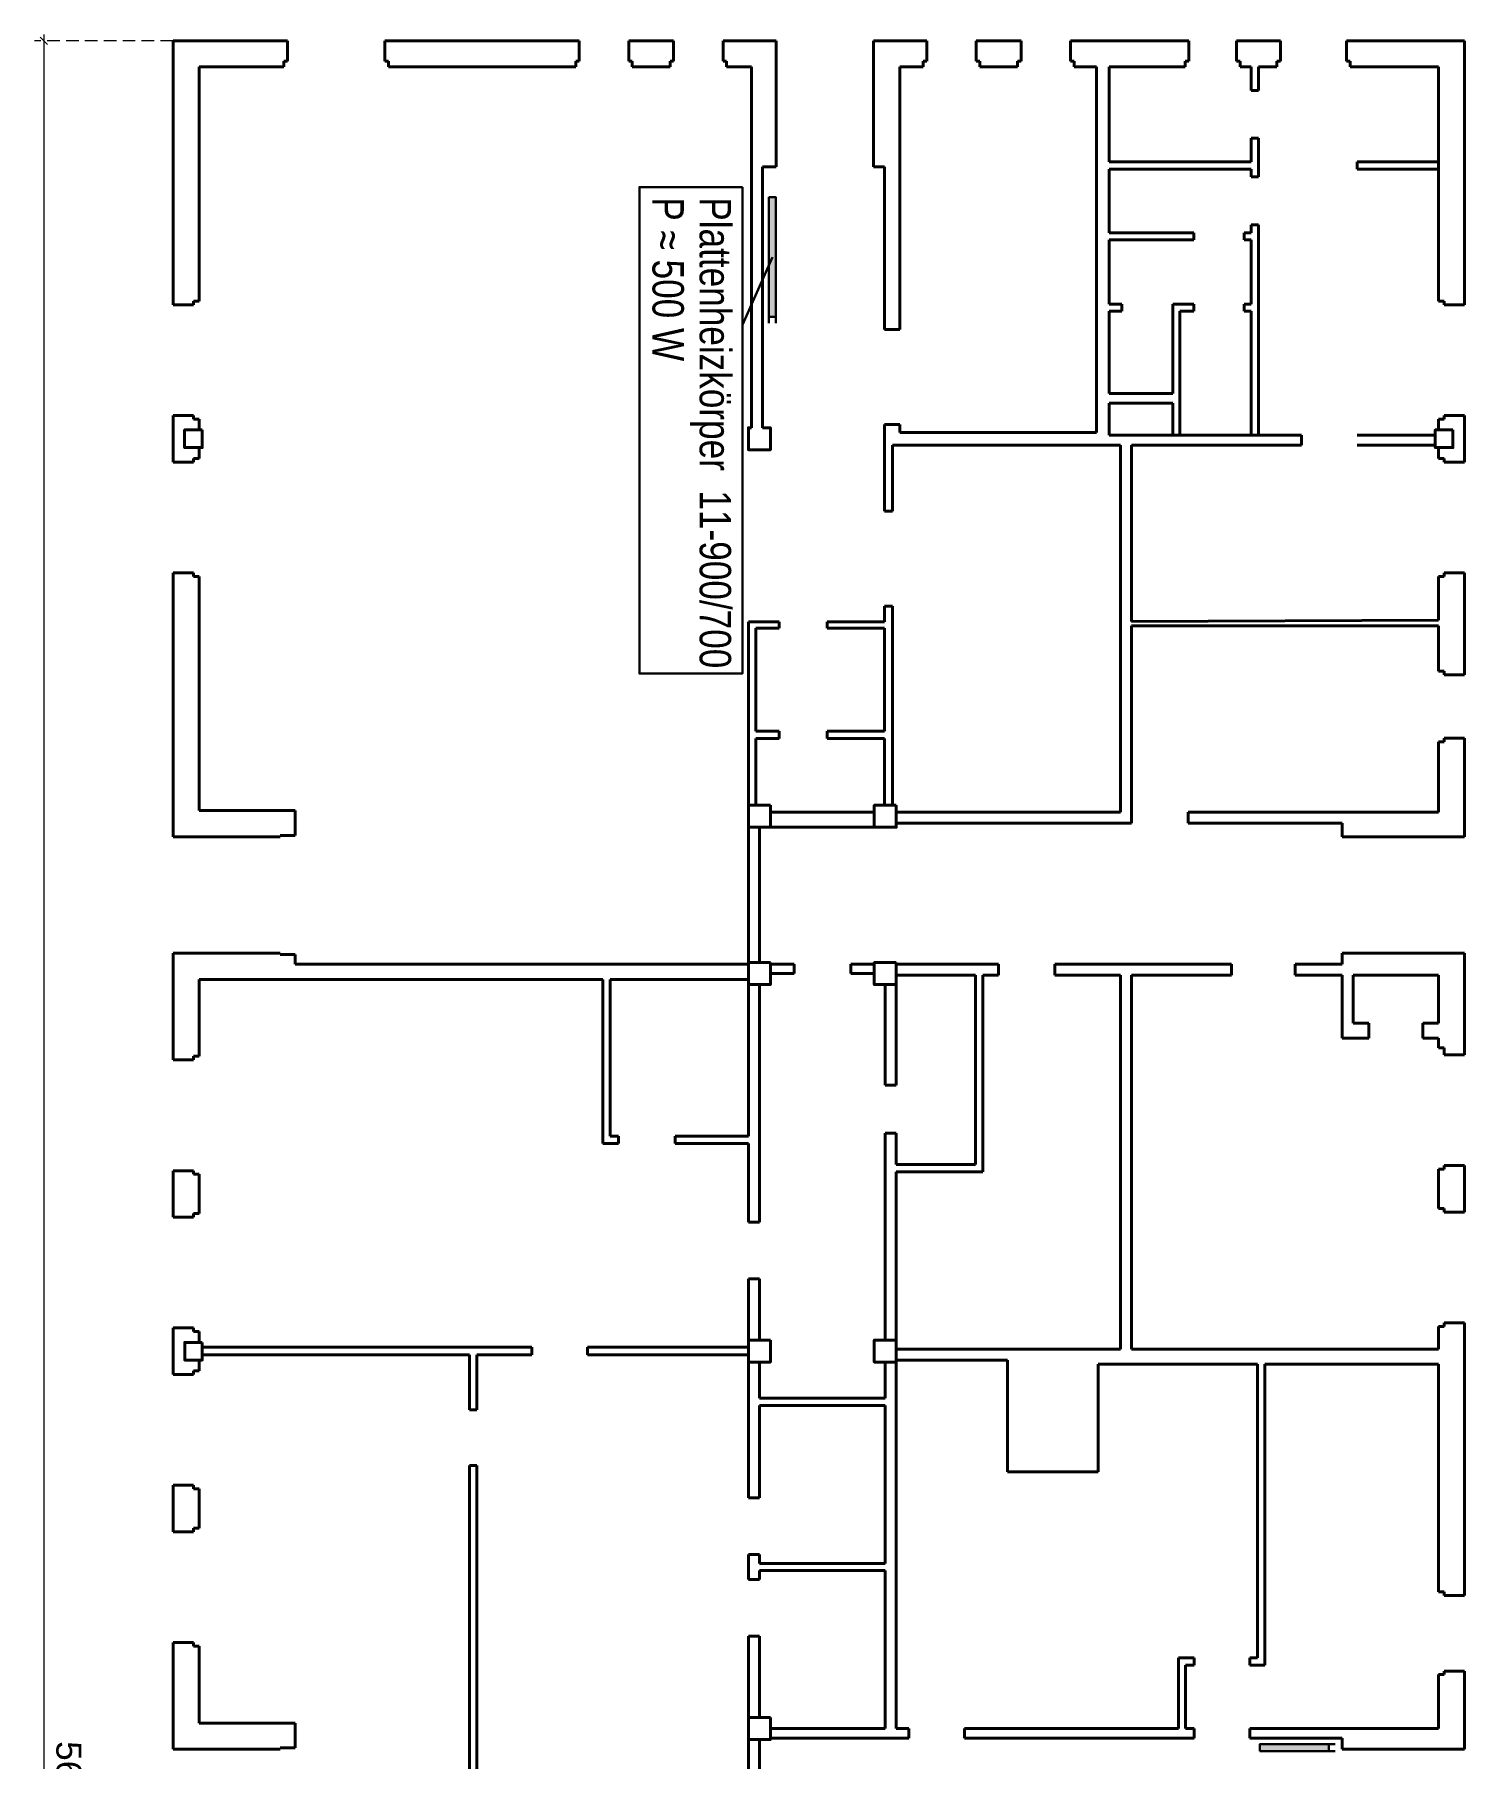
# Model space of a CAD drawing. Header units: millimetres. Extents: x -1616060 to -1327748, y -2178952 to -1799995.
# Drawn here: x -1369879 to -1347141, y -1942559 to -1915159 of the extents above; entities that cross this region are included whole.
import ezdxf

# ---------------------------------------------------------------- set-up
doc = ezdxf.new("R2010")
doc.units = ezdxf.units.MM
doc.header["$LTSCALE"] = 100
doc.header["$MEASUREMENT"] = 0
doc.linetypes.add('ACISOTGL', pattern=[3, 2, -1])
doc.layers.get('0').update_dxf_attribs({"lineweight": 13, "plot": 0})
doc.layers.get('Defpoints').update_dxf_attribs({"lineweight": 13})
for name, color, linetype, lineweight in [('A0_Grundriß', 7, 'Continuous', 40), ('Heiz Wasser +50 -Heizkörper Rücklauff', 241, 'Continuous', 30), ('Heiz Wasser +60 -Heizkörper Vorlauf', 6, 'Continuous', 30)]:
    doc.layers.add(name, color=color, linetype=linetype, lineweight=lineweight)
doc.styles.add('ARIAL', font='arial.ttf')
doc.styles.get("Standard").update_dxf_attribs({"font": 'cour.ttf', "width": 0.8})
doc.dimstyles.new('CT Mondelez', dxfattribs={"dimtxt": 400, "dimasz": 120, "dimexe": 150, "dimexo": 0, "dimgap": 0, "dimtad": 1, "dimdec": 0, "dimtxsty": 'ARIAL', "dimblk": 'ARCHTICK', "dimcen": 250, "dimdle": 100, "dimclrd": 7, "dimclre": 7, "dimclrt": 7, "dimadec": 1, "dimazin": 3, "dimtfac": 1, "dimtdec": 0, "dimtmove": 2, "dimatfit": 3, "dimldrblk": 'ARCHTICK', "dimfxl": 10000, "dimfxlon": 1, "dimtolj": 2, "dimlwd": 15, "dimlwe": 9})

# ---------------------------------------------------------------- blocks, each defined once
blk = doc.blocks.new('_ArchTick')
at = {"color": 0, "linetype": 'ByBlock', "const_width": 0.15}
blk.add_lwpolyline([(-0.5, -0.5), (0.5, 0.5)], dxfattribs=at)
blk = doc.blocks.new('*D120')
at = {"layer": 'A0_Grundriß', "color": 7, "linetype": 'ACISOTGL', "lineweight": 9, "transparency": 16777216}
for p, q in [((-1367676, -1915259), (-1369879, -1915259)), ((-1367676, -1971409), (-1369879, -1971409))]:
    blk.add_line(p, q, dxfattribs=at)
at = {"layer": 'A0_Grundriß', "color": 7, "linetype": 'Continuous', "lineweight": 15, "transparency": 16777216}
blk.add_line((-1369729, -1915159), (-1369729, -1971509), dxfattribs=at)
at = {"layer": 'Defpoints', "color": 0, "transparency": 16777216}
for p in [(-1367676, -1915259), (-1369729, -1971409), (-1367676, -1971409)]:
    blk.add_point(p, dxfattribs=at)
at = {"layer": 'A0_Grundriß', "color": 7, "lineweight": 15, "transparency": 16777216, "xscale": 120, "yscale": 120, "zscale": 120}
for p, rotation in [((-1369729, -1915259), 90), ((-1369729, -1971409), 270)]:
    blk.add_blockref('_ArchTick', p, dxfattribs=dict(at, rotation=rotation))
at = {"layer": 'A0_Grundriß', "color": 7, "transparency": 16777216, "insert": (-1369334, -1943060), "char_height": 400, "attachment_point": 5, "rotation": 270, "style": 'ARIAL'}
blk.add_mtext('\\A2;56150', dxfattribs=at)

msp = doc.modelspace()

# ---------------------------------------------------------------- hatches: boundary and pattern name
at = {"layer": 'Heiz Wasser +60 -Heizkörper Vorlauf'}
h = msp.add_hatch(color=256, dxfattribs=at)
h.dxf.hatch_style = 1
h.paths.add_polyline_path([(-1358091.1, -1917746.4), (-1358201.1, -1917746.4), (-1358201.1, -1919646.4), (-1358091.1, -1919646.4)])
h = msp.add_hatch(color=256, dxfattribs=at)
h.dxf.hatch_style = 1
h.paths.add_polyline_path([(-1350397, -1942333.6), (-1350397, -1942443.6), (-1349297, -1942443.6), (-1349297, -1942333.6)])

# ---------------------------------------------------------------- linework, layer by layer
at = {"layer": 'A0_Grundriß'}
for p, q in [((-1367676.1, -1915258.6), (-1367676.1, -1919453.6)), ((-1367676.1, -1915258.6), (-1365856.1, -1915258.6)), ((-1365856.1, -1915258.6), (-1365856.1, -1915583.6)), ((-1364306.1, -1915258.6), (-1364306.1, -1915583.6)), ((-1364306.1, -1915258.6), (-1361216.1, -1915258.6)), ((-1361216.1, -1915258.6), (-1361216.1, -1915583.6)), ((-1360431.1, -1915258.6), (-1360431.1, -1915583.6)), ((-1359716.1, -1915258.6), (-1360431.1, -1915258.6)), ((-1359716.1, -1915258.6), (-1359716.1, -1915583.6)), ((-1358931.1, -1915258.6), (-1358931.1, -1915583.6)), ((-1358931.1, -1915258.6), (-1358086.1, -1915258.6)), ((-1358086.1, -1915258.6), (-1358086.1, -1916963.6)), ((-1356536.1, -1915258.6), (-1355691.1, -1915258.6)), ((-1356536.1, -1915258.6), (-1356536.1, -1917263.6)), ((-1355691.1, -1915258.6), (-1355691.1, -1915583.6)), ((-1354906.1, -1915258.6), (-1354906.1, -1915583.6)), ((-1354906.1, -1915258.6), (-1354191.1, -1915258.6)), ((-1354191.1, -1915258.6), (-1354191.1, -1915583.6)), ((-1353406.1, -1915258.6), (-1353406.1, -1915583.6)), ((-1353406.1, -1915258.6), (-1351526.1, -1915258.6)), ((-1353406.1, -1915258.6), (-1352791.1, -1915258.6)), ((-1351526.1, -1915258.6), (-1351526.1, -1915583.6)), ((-1350766.1, -1915258.6), (-1350766.1, -1915583.6)), ((-1350766.1, -1915258.6), (-1350066.1, -1915258.6)), ((-1350066.1, -1915258.6), (-1350066.1, -1915583.6)), ((-1349016.1, -1915258.6), (-1349016.1, -1915583.6)), ((-1349016.1, -1915258.6), (-1347141.1, -1915258.6)), ((-1347141.1, -1915258.6), (-1347141.1, -1919453.6)), ((-1365913.6, -1915673.6), (-1365913.6, -1915583.6)), ((-1365856.1, -1915583.6), (-1365913.6, -1915583.6)), ((-1364306.1, -1915583.6), (-1364248.6, -1915583.6)), ((-1364248.6, -1915583.6), (-1364248.6, -1915673.6)), ((-1361273.6, -1915583.6), (-1361273.6, -1915673.6)), ((-1361216.1, -1915583.6), (-1361273.6, -1915583.6)), ((-1360373.6, -1915583.6), (-1360431.1, -1915583.6)), ((-1360373.6, -1915673.6), (-1360373.6, -1915583.6)), ((-1359773.6, -1915673.6), (-1359773.6, -1915583.6)), ((-1359716.1, -1915583.6), (-1359773.6, -1915583.6)), ((-1358873.6, -1915583.6), (-1358931.1, -1915583.6)), ((-1358873.6, -1915673.6), (-1358873.6, -1915583.6)), ((-1355748.6, -1915673.6), (-1355748.6, -1915583.6)), ((-1355691.1, -1915583.6), (-1355748.6, -1915583.6)), ((-1354848.6, -1915583.6), (-1354906.1, -1915583.6)), ((-1354848.6, -1915673.6), (-1354848.6, -1915583.6)), ((-1354248.6, -1915673.6), (-1354248.6, -1915583.6)), ((-1354191.1, -1915583.6), (-1354248.6, -1915583.6)), ((-1353406.1, -1915583.6), (-1353348.6, -1915583.6)), ((-1353348.6, -1915673.6), (-1353348.6, -1915583.6)), ((-1351583.6, -1915673.6), (-1351583.6, -1915583.6)), ((-1351526.1, -1915583.6), (-1351583.6, -1915583.6)), ((-1350766.1, -1915583.6), (-1350708.6, -1915583.6)), ((-1350708.6, -1915673.6), (-1350708.6, -1915583.6)), ((-1350123.6, -1915673.6), (-1350123.6, -1915583.6)), ((-1350123.6, -1915583.6), (-1350066.1, -1915583.6)), ((-1349016.1, -1915583.6), (-1348958.6, -1915583.6)), ((-1348958.6, -1915673.6), (-1348958.6, -1915583.6)), ((-1367261.1, -1919396.1), (-1367261.1, -1915673.6)), ((-1365913.6, -1915673.6), (-1367261.1, -1915673.6)), ((-1361273.6, -1915673.6), (-1364248.6, -1915673.6)), ((-1359773.6, -1915673.6), (-1360373.6, -1915673.6)), ((-1358476.3, -1915673.6), (-1358873.6, -1915673.6)), ((-1358476.3, -1921408.6), (-1358476.3, -1915673.6)), ((-1355748.6, -1915673.6), (-1356121.1, -1915673.6)), ((-1356121.1, -1915673.6), (-1356121.1, -1919848.6)), ((-1354248.6, -1915673.6), (-1354848.6, -1915673.6)), ((-1353348.6, -1915673.6), (-1352991.1, -1915673.6)), ((-1352991.1, -1921483.6), (-1352991.1, -1915673.6)), ((-1352791.1, -1915673.6), (-1352791.1, -1917183.6)), ((-1352791.1, -1915673.6), (-1351583.6, -1915673.6)), ((-1350531.1, -1915673.6), (-1350708.6, -1915673.6)), ((-1350531.1, -1915673.6), (-1350531.1, -1916048.6)), ((-1350123.6, -1915673.6), (-1350416.1, -1915673.6)), ((-1350416.1, -1915673.6), (-1350416.1, -1916048.6)), ((-1348958.6, -1915673.6), (-1347556.1, -1915673.6)), ((-1347556.1, -1915673.6), (-1347556.1, -1919396.1)), ((-1350416.1, -1916048.6), (-1350531.1, -1916048.6)), ((-1350531.1, -1916808.6), (-1350531.1, -1917183.6)), ((-1350416.1, -1916808.6), (-1350531.1, -1916808.6)), ((-1350531.1, -1916808.6), (-1350416.1, -1916808.6)), ((-1350416.1, -1916808.6), (-1350416.1, -1917423.6)), ((-1358086.1, -1916963.6), (-1358086.1, -1917263.6)), ((-1352791.1, -1917183.6), (-1350531.1, -1917183.6)), ((-1348846.1, -1917298.6), (-1348846.1, -1917183.6)), ((-1348846.1, -1917183.6), (-1347556.1, -1917183.6)), ((-1358301.1, -1921408.6), (-1358301.1, -1917263.6)), ((-1358086.1, -1917263.6), (-1358301.1, -1917263.6)), ((-1356361.1, -1917263.6), (-1356536.1, -1917263.6)), ((-1356361.1, -1917263.6), (-1356361.1, -1917365.7)), ((-1356361.1, -1917365.7), (-1356361.1, -1919848.6)), ((-1352791.1, -1917298.6), (-1352791.1, -1918308.6)), ((-1352791.1, -1917298.6), (-1350531.1, -1917298.6)), ((-1350531.1, -1917298.6), (-1350531.1, -1917423.6)), ((-1350416.1, -1917423.6), (-1350531.1, -1917423.6)), ((-1348846.1, -1917298.6), (-1347556.1, -1917298.6)), ((-1352791.1, -1918308.6), (-1351446.1, -1918308.6)), ((-1351446.1, -1918423.6), (-1351446.1, -1918308.6)), ((-1350646.1, -1918308.6), (-1350531.1, -1918308.6)), ((-1350646.1, -1918423.6), (-1350646.1, -1918308.6)), ((-1350531.1, -1918183.6), (-1350531.1, -1918308.6)), ((-1350416.1, -1918183.6), (-1350531.1, -1918183.6)), ((-1350416.1, -1918183.6), (-1350416.1, -1921526.1)), ((-1352791.1, -1918423.6), (-1352791.1, -1919443.6)), ((-1352791.1, -1918423.6), (-1351446.1, -1918423.6)), ((-1350646.1, -1918423.6), (-1350531.1, -1918423.6)), ((-1350531.1, -1918423.6), (-1350531.1, -1919443.6)), ((-1367261.1, -1919396.1), (-1367351.1, -1919396.1)), ((-1367351.1, -1919453.6), (-1367351.1, -1919396.1)), ((-1347511.1, -1919396.1), (-1347556.1, -1919396.1)), ((-1347556.1, -1919396.1), (-1347466.1, -1919396.1)), ((-1347556.1, -1919396.1), (-1347466.1, -1919396.1)), ((-1347466.1, -1919453.6), (-1347466.1, -1919396.1)), ((-1367676.1, -1919453.6), (-1367351.1, -1919453.6)), ((-1352791.1, -1919443.6), (-1352591.1, -1919443.6)), ((-1352791.1, -1919558.6), (-1352791.1, -1920866.1)), ((-1352791.1, -1919558.6), (-1352591.1, -1919558.6)), ((-1352591.1, -1919558.6), (-1352591.1, -1919443.6)), ((-1351781.1, -1919443.6), (-1351446.1, -1919443.6)), ((-1351781.1, -1920866.1), (-1351781.1, -1919443.6)), ((-1351666.1, -1919558.6), (-1351446.1, -1919558.6)), ((-1351666.1, -1921526.1), (-1351666.1, -1919558.6)), ((-1351446.1, -1919443.6), (-1351446.1, -1919558.6)), ((-1350646.1, -1919443.6), (-1350531.1, -1919443.6)), ((-1350646.1, -1919558.6), (-1350646.1, -1919443.6)), ((-1350646.1, -1919558.6), (-1350531.1, -1919558.6)), ((-1350531.1, -1919558.6), (-1350531.1, -1921526.1)), ((-1347141.1, -1919453.6), (-1347466.1, -1919453.6)), ((-1356361.1, -1919848.6), (-1356121.1, -1919848.6)), ((-1352791.1, -1920866.1), (-1351781.1, -1920866.1)), ((-1352791.1, -1921016.1), (-1352791.1, -1921526.1)), ((-1352791.1, -1921016.1), (-1351781.1, -1921016.1)), ((-1351781.1, -1921016.1), (-1351781.1, -1921526.1)), ((-1367676.1, -1921213.6), (-1367676.1, -1921953.6)), ((-1367676.1, -1921213.6), (-1367351.1, -1921213.6)), ((-1367351.1, -1921213.6), (-1367351.1, -1921271.1)), ((-1367261.1, -1921271.1), (-1367351.1, -1921271.1)), ((-1367261.1, -1921271.1), (-1367261.1, -1921443.6)), ((-1352991.1, -1921248.8), (-1352991.1, -1921483.6)), ((-1347556.1, -1921271.1), (-1347556.1, -1921443.6)), ((-1347466.1, -1921271.1), (-1347556.1, -1921271.1)), ((-1347141.1, -1921213.6), (-1347466.1, -1921213.6)), ((-1347466.1, -1921213.6), (-1347466.1, -1921271.1)), ((-1347141.1, -1921213.6), (-1347141.1, -1921953.6)), ((-1358176.1, -1921583.6), (-1358176.1, -1921483.6)), ((-1358176.1, -1921583.6), (-1358176.1, -1921583.6)), ((-1358176.1, -1921583.6), (-1358176.1, -1921683.6)), ((-1356361.1, -1921358.6), (-1356121.1, -1921358.6)), ((-1356361.1, -1921358.6), (-1356361.1, -1922733.6)), ((-1356121.1, -1921358.6), (-1356121.1, -1921483.6)), ((-1356121.1, -1921483.6), (-1352991.1, -1921483.6)), ((-1349731.1, -1921526.1), (-1352791.1, -1921526.1)), ((-1349731.1, -1921683.6), (-1349731.1, -1921526.1)), ((-1347606.1, -1921526.1), (-1348846.1, -1921526.1)), ((-1367261.1, -1921723.6), (-1367261.1, -1921896.1)), ((-1356236.1, -1921683.6), (-1352791.1, -1921683.6)), ((-1356236.1, -1922733.6), (-1356236.1, -1921683.6)), ((-1352791.1, -1921683.6), (-1352611.1, -1921683.6)), ((-1352611.1, -1927518.6), (-1352611.1, -1921683.6)), ((-1352436.1, -1921683.6), (-1349731.1, -1921683.6)), ((-1352436.1, -1924488.3), (-1352436.1, -1921683.6)), ((-1348846.1, -1921683.6), (-1347606.1, -1921683.6)), ((-1347556.1, -1921723.6), (-1347556.1, -1921896.1)), ((-1367676.1, -1921953.6), (-1367351.1, -1921953.6)), ((-1367261.1, -1921896.1), (-1367351.1, -1921896.1)), ((-1367351.1, -1921896.1), (-1367351.1, -1921953.6)), ((-1347556.1, -1921896.1), (-1347466.1, -1921896.1)), ((-1347466.1, -1921953.6), (-1347466.1, -1921896.1)), ((-1347141.1, -1921953.6), (-1347466.1, -1921953.6)), ((-1356236.1, -1922733.6), (-1356361.1, -1922733.6)), ((-1367676.1, -1923713.6), (-1367351.1, -1923713.6)), ((-1367676.1, -1923713.6), (-1367676.1, -1927908.6)), ((-1367351.1, -1923713.6), (-1367351.1, -1923771.1)), ((-1367261.1, -1923771.1), (-1367351.1, -1923771.1)), ((-1367261.1, -1923771.1), (-1367261.1, -1927493.6)), ((-1347556.1, -1923771.1), (-1347556.1, -1924468.8)), ((-1347556.1, -1923771.1), (-1347466.1, -1923771.1)), ((-1347141.1, -1923713.6), (-1347466.1, -1923713.6)), ((-1347466.1, -1923713.6), (-1347466.1, -1923771.1)), ((-1347141.1, -1923713.6), (-1347141.1, -1925333.6)), ((-1356361.1, -1924243.6), (-1356361.1, -1924493.6)), ((-1356361.1, -1924243.6), (-1356236.1, -1924243.6)), ((-1356236.1, -1924243.6), (-1356236.1, -1927408.6)), ((-1358526.1, -1927408.6), (-1358526.1, -1924493.6)), ((-1358526.1, -1924493.6), (-1358036.1, -1924493.6)), ((-1358036.1, -1924595.4), (-1358411.1, -1924595.4)), ((-1358411.1, -1926230.4), (-1358411.1, -1924595.4)), ((-1358036.1, -1924493.6), (-1358036.1, -1924595.4)), ((-1357276.1, -1924493.6), (-1357276.1, -1924595.4)), ((-1357276.1, -1924493.6), (-1356361.1, -1924493.6)), ((-1357276.1, -1924595.4), (-1356361.1, -1924595.4)), ((-1356361.1, -1924595.4), (-1356361.1, -1926230.4)), ((-1347556.1, -1924468.8), (-1352436.1, -1924488.3)), ((-1352436.1, -1927693.6), (-1352436.1, -1924558.6)), ((-1352436.1, -1924558.6), (-1347556.1, -1924558.6)), ((-1347556.1, -1924558.6), (-1347556.1, -1925276.1)), ((-1347556.1, -1925276.1), (-1347466.1, -1925276.1)), ((-1347466.1, -1925333.6), (-1347466.1, -1925276.1)), ((-1347141.1, -1925333.6), (-1347466.1, -1925333.6)), ((-1358411.1, -1926230.4), (-1358036.1, -1926230.4)), ((-1358036.1, -1926230.4), (-1358036.1, -1926345.4)), ((-1357276.1, -1926230.4), (-1357276.1, -1926345.4)), ((-1357276.1, -1926230.4), (-1356361.1, -1926230.4)), ((-1358411.1, -1927408.6), (-1358411.1, -1926345.4)), ((-1358036.1, -1926345.4), (-1358411.1, -1926345.4)), ((-1358411.1, -1926345.4), (-1358036.1, -1926345.4)), ((-1357276.1, -1926345.4), (-1356361.1, -1926345.4)), ((-1356361.1, -1926345.4), (-1356361.1, -1927408.6)), ((-1347556.1, -1926401.1), (-1347556.1, -1927518.6)), ((-1347556.1, -1926401.1), (-1347466.1, -1926401.1)), ((-1347141.1, -1926343.6), (-1347466.1, -1926343.6)), ((-1347466.1, -1926343.6), (-1347466.1, -1926401.1)), ((-1347141.1, -1926343.6), (-1347141.1, -1927908.6)), ((-1367261.1, -1927493.6), (-1365731.1, -1927493.6)), ((-1365731.1, -1927493.6), (-1365731.1, -1927888.6)), ((-1358176.1, -1927518.6), (-1356526.1, -1927518.6)), ((-1356176.1, -1927518.6), (-1352611.1, -1927518.6)), ((-1351536.1, -1927518.6), (-1347556.1, -1927518.6)), ((-1351536.1, -1927518.6), (-1351536.1, -1927693.6)), ((-1367676.1, -1927908.6), (-1365971.1, -1927908.6)), ((-1365731.1, -1927888.6), (-1365971.1, -1927888.6)), ((-1365971.1, -1927888.6), (-1365971.1, -1927908.6)), ((-1358526.1, -1927758.6), (-1358526.1, -1932668.6)), ((-1358351.1, -1927758.6), (-1358351.1, -1929908.6)), ((-1358176.1, -1927758.6), (-1356526.1, -1927758.6)), ((-1356176.1, -1927693.6), (-1352436.1, -1927693.6)), ((-1351536.1, -1927693.6), (-1349086.1, -1927693.6)), ((-1349086.1, -1927908.6), (-1349086.1, -1927693.6)), ((-1349086.1, -1927908.6), (-1348846.1, -1927908.6)), ((-1347141.1, -1927908.6), (-1348846.1, -1927908.6)), ((-1367676.1, -1929761.6), (-1367676.1, -1931456.6)), ((-1367676.1, -1929761.6), (-1365971.1, -1929761.6)), ((-1365971.1, -1929761.6), (-1365971.1, -1929778.6)), ((-1365731.1, -1929778.6), (-1365971.1, -1929778.6)), ((-1365731.1, -1929778.6), (-1365731.1, -1929936.6)), ((-1349086.1, -1929758.6), (-1349086.1, -1929933.6)), ((-1349086.1, -1929758.6), (-1348846.1, -1929758.6)), ((-1347141.1, -1929758.6), (-1348846.1, -1929758.6)), ((-1347141.1, -1931373.6), (-1347141.1, -1929758.6)), ((-1358526.1, -1929936.6), (-1365731.1, -1929936.6)), ((-1357801.1, -1929933.6), (-1358176.1, -1929933.6)), ((-1358176.1, -1930083.6), (-1357801.1, -1930083.6)), ((-1357801.1, -1929933.6), (-1357801.1, -1930083.6)), ((-1356526.1, -1929933.6), (-1356901.1, -1929933.6)), ((-1356901.1, -1929933.6), (-1356901.1, -1930083.6)), ((-1356901.1, -1930083.6), (-1356526.1, -1930083.6)), ((-1354551.1, -1929933.6), (-1356176.1, -1929933.6)), ((-1354916.1, -1930108.6), (-1356176.1, -1930108.6)), ((-1354916.1, -1930108.6), (-1354916.1, -1933118.6)), ((-1354551.1, -1930108.6), (-1354801.1, -1930108.6)), ((-1354801.1, -1930108.6), (-1354801.1, -1933233.6)), ((-1354551.1, -1929933.6), (-1354551.1, -1930108.6)), ((-1353656.1, -1929933.6), (-1350846.1, -1929933.6)), ((-1353656.1, -1929933.6), (-1353656.1, -1930108.6)), ((-1353656.1, -1930108.6), (-1352611.1, -1930108.6)), ((-1352611.1, -1930108.6), (-1352611.1, -1936053.6)), ((-1352436.1, -1930108.6), (-1350846.1, -1930108.6)), ((-1352436.1, -1930108.6), (-1352436.1, -1936053.6)), ((-1350846.1, -1929933.6), (-1350846.1, -1930108.6)), ((-1349836.1, -1929933.6), (-1349836.1, -1930108.6)), ((-1349836.1, -1929933.6), (-1349086.1, -1929933.6)), ((-1349836.1, -1930108.6), (-1349086.1, -1930108.6)), ((-1349086.1, -1930108.6), (-1349086.1, -1931110.4)), ((-1348911.1, -1930108.6), (-1347556.1, -1930108.6)), ((-1348911.1, -1930108.6), (-1348911.1, -1930870.4)), ((-1347556.1, -1930870.4), (-1347556.1, -1930108.6)), ((-1367261.1, -1930176.6), (-1367261.1, -1931399.1)), ((-1367261.1, -1930176.6), (-1360841.1, -1930176.6)), ((-1360841.1, -1932783.6), (-1360841.1, -1930176.6)), ((-1360726.1, -1930176.6), (-1358526.1, -1930176.6)), ((-1360726.1, -1932668.6), (-1360726.1, -1930176.6)), ((-1358351.1, -1930258.6), (-1358351.1, -1934033.6)), ((-1356351.1, -1930258.6), (-1356351.1, -1931858.6)), ((-1356176.1, -1930258.6), (-1356176.1, -1931858.6)), ((-1348911.1, -1930870.4), (-1348661.1, -1930870.4)), ((-1348661.1, -1930870.4), (-1348661.1, -1931110.4)), ((-1347806.1, -1930870.4), (-1347556.1, -1930870.4)), ((-1347806.1, -1930870.4), (-1347806.1, -1931110.4)), ((-1349086.1, -1931110.4), (-1348661.1, -1931110.4)), ((-1347806.1, -1931110.4), (-1347556.1, -1931110.4)), ((-1347556.1, -1931266.1), (-1347556.1, -1931110.4)), ((-1367676.1, -1931456.6), (-1367351.1, -1931456.6)), ((-1367261.1, -1931399.1), (-1367351.1, -1931399.1)), ((-1367351.1, -1931399.1), (-1367351.1, -1931456.6)), ((-1347511.1, -1931266.1), (-1347556.1, -1931266.1)), ((-1347556.1, -1931266.1), (-1347466.1, -1931266.1)), ((-1347466.1, -1931373.6), (-1347466.1, -1931266.1)), ((-1347141.1, -1931373.6), (-1347466.1, -1931373.6)), ((-1356176.1, -1931858.6), (-1356351.1, -1931858.6)), ((-1360591.1, -1932783.6), (-1360841.1, -1932783.6)), ((-1360591.1, -1932668.6), (-1360726.1, -1932668.6)), ((-1360591.1, -1932668.6), (-1360591.1, -1932783.6)), ((-1359691.1, -1932668.6), (-1358526.1, -1932668.6)), ((-1359691.1, -1932668.6), (-1359691.1, -1932783.6)), ((-1359691.1, -1932783.6), (-1358526.1, -1932783.6)), ((-1358526.1, -1932783.6), (-1358526.1, -1934033.6)), ((-1356351.1, -1932618.6), (-1356351.1, -1935908.6)), ((-1356351.1, -1932618.6), (-1356176.1, -1932618.6)), ((-1356176.1, -1932618.6), (-1356176.1, -1933118.6)), ((-1354916.1, -1933118.6), (-1356176.1, -1933118.6)), ((-1367676.1, -1933216.6), (-1367676.1, -1933956.6)), ((-1367676.1, -1933216.6), (-1367351.1, -1933216.6)), ((-1367351.1, -1933216.6), (-1367351.1, -1933274.1)), ((-1367261.1, -1933274.1), (-1367351.1, -1933274.1)), ((-1367261.1, -1933274.1), (-1367261.1, -1933899.1)), ((-1356176.1, -1933233.6), (-1356176.1, -1935908.6)), ((-1354801.1, -1933233.6), (-1356176.1, -1933233.6)), ((-1347556.1, -1933191.1), (-1347556.1, -1933816.1)), ((-1347511.1, -1933191.1), (-1347556.1, -1933191.1)), ((-1347556.1, -1933191.1), (-1347466.1, -1933191.1)), ((-1347141.1, -1933133.6), (-1347466.1, -1933133.6)), ((-1347466.1, -1933133.6), (-1347466.1, -1933191.1)), ((-1347141.1, -1933133.6), (-1347141.1, -1933873.6)), ((-1367261.1, -1933899.1), (-1367351.1, -1933899.1)), ((-1367351.1, -1933899.1), (-1367351.1, -1933956.6)), ((-1347556.1, -1933816.1), (-1347466.1, -1933816.1)), ((-1347466.1, -1933816.1), (-1347556.1, -1933816.1)), ((-1347466.1, -1933873.6), (-1347466.1, -1933816.1)), ((-1347466.1, -1933873.6), (-1347466.1, -1933816.1)), ((-1347141.1, -1933873.6), (-1347466.1, -1933873.6)), ((-1367676.1, -1933956.6), (-1367351.1, -1933956.6)), ((-1358351.1, -1934033.6), (-1358526.1, -1934033.6)), ((-1358526.1, -1934933.6), (-1358526.1, -1935908.6)), ((-1358351.1, -1934933.6), (-1358526.1, -1934933.6)), ((-1358351.1, -1934933.6), (-1358351.1, -1935908.6)), ((-1367676.1, -1935716.6), (-1367676.1, -1936456.6)), ((-1367676.1, -1935716.6), (-1367351.1, -1935716.6)), ((-1367351.1, -1935716.6), (-1367351.1, -1935774.1)), ((-1367261.1, -1935774.1), (-1367351.1, -1935774.1)), ((-1367261.1, -1935774.1), (-1367261.1, -1935946.6)), ((-1347556.1, -1935691.1), (-1347556.1, -1936053.6)), ((-1347511.1, -1935691.1), (-1347556.1, -1935691.1)), ((-1347556.1, -1935691.1), (-1347466.1, -1935691.1)), ((-1347141.1, -1935633.6), (-1347466.1, -1935633.6)), ((-1347466.1, -1935633.6), (-1347466.1, -1935691.1)), ((-1347141.1, -1935633.6), (-1347141.1, -1939968.6)), ((-1367210.2, -1936023.6), (-1361971.1, -1936023.6)), ((-1361971.1, -1936143.6), (-1361971.1, -1936023.6)), ((-1361086.1, -1936023.6), (-1358526.1, -1936023.6)), ((-1361086.1, -1936023.6), (-1361086.1, -1936143.6)), ((-1356176.1, -1936053.6), (-1352611.1, -1936053.6)), ((-1352436.1, -1936053.6), (-1347556.1, -1936053.6)), ((-1367261.1, -1936399.1), (-1367351.1, -1936399.1)), ((-1367351.1, -1936399.1), (-1367351.1, -1936456.6)), ((-1367261.1, -1936226.6), (-1367261.1, -1936399.1)), ((-1367210.2, -1936143.6), (-1362961.1, -1936143.6)), ((-1362961.1, -1937018.6), (-1362961.1, -1936143.6)), ((-1362846.1, -1936143.6), (-1361971.1, -1936143.6)), ((-1362846.1, -1937018.6), (-1362846.1, -1936143.6)), ((-1361086.1, -1936143.6), (-1358526.1, -1936143.6)), ((-1358526.1, -1938416.1), (-1358526.1, -1936258.6)), ((-1358351.1, -1936258.6), (-1358351.1, -1936833.6)), ((-1356351.1, -1936258.6), (-1356351.1, -1936833.6)), ((-1356176.1, -1936228.6), (-1354406.1, -1936228.6)), ((-1356176.1, -1936258.6), (-1356176.1, -1942083.6)), ((-1354406.1, -1938003.6), (-1354406.1, -1936228.6)), ((-1352966.1, -1936293.6), (-1350431.1, -1936293.6)), ((-1352966.1, -1938003.6), (-1352966.1, -1936293.6)), ((-1350431.1, -1936293.6), (-1350431.1, -1940958.6)), ((-1350316.1, -1936293.6), (-1347556.1, -1936293.6)), ((-1350316.1, -1936293.6), (-1350316.1, -1941073.6)), ((-1347556.1, -1936293.6), (-1347556.1, -1939911.1)), ((-1367676.1, -1936456.6), (-1367351.1, -1936456.6)), ((-1358351.1, -1936833.6), (-1356351.1, -1936833.6)), ((-1358351.1, -1936948.6), (-1358351.1, -1938416.1)), ((-1358351.1, -1936948.6), (-1356351.1, -1936948.6)), ((-1356351.1, -1936948.6), (-1356351.1, -1939458.6)), ((-1362961.1, -1937018.6), (-1362846.1, -1937018.6)), ((-1362961.1, -1944439.6), (-1362961.1, -1937903.6)), ((-1362961.1, -1937903.6), (-1362846.1, -1937903.6)), ((-1362846.1, -1944439.6), (-1362846.1, -1937903.6)), ((-1352966.1, -1938003.6), (-1354406.1, -1938003.6)), ((-1367676.1, -1938216.6), (-1367676.1, -1938956.6)), ((-1367676.1, -1938216.6), (-1367351.1, -1938216.6)), ((-1367351.1, -1938216.6), (-1367351.1, -1938274.1)), ((-1367261.1, -1938274.1), (-1367351.1, -1938274.1)), ((-1367261.1, -1938274.1), (-1367261.1, -1938899.1)), ((-1358351.1, -1938416.1), (-1358526.1, -1938416.1)), ((-1367676.1, -1938956.6), (-1367351.1, -1938956.6)), ((-1367261.1, -1938899.1), (-1367351.1, -1938899.1)), ((-1367351.1, -1938899.1), (-1367351.1, -1938956.6)), ((-1358526.1, -1939716.1), (-1358526.1, -1939316.1)), ((-1358351.1, -1939316.1), (-1358526.1, -1939316.1)), ((-1358351.1, -1939316.1), (-1358351.1, -1939458.6)), ((-1358351.1, -1939458.6), (-1356351.1, -1939458.6)), ((-1358351.1, -1939573.6), (-1358351.1, -1939716.1)), ((-1358351.1, -1939573.6), (-1356351.1, -1939573.6)), ((-1356351.1, -1939573.6), (-1356351.1, -1942083.6)), ((-1358351.1, -1939716.1), (-1358526.1, -1939716.1)), ((-1347511.1, -1939911.1), (-1347556.1, -1939911.1)), ((-1347556.1, -1939911.1), (-1347466.1, -1939911.1)), ((-1347556.1, -1939911.1), (-1347466.1, -1939911.1)), ((-1347466.1, -1939968.6), (-1347466.1, -1939911.1)), ((-1347466.1, -1939911.1), (-1347466.1, -1939968.6)), ((-1347141.1, -1939968.6), (-1347466.1, -1939968.6)), ((-1367676.1, -1940716.6), (-1367676.1, -1942411.6)), ((-1367676.1, -1940716.6), (-1367351.1, -1940716.6)), ((-1367351.1, -1940716.6), (-1367351.1, -1940774.1)), ((-1367261.1, -1940774.1), (-1367351.1, -1940774.1)), ((-1367261.1, -1940774.1), (-1367261.1, -1941996.6)), ((-1358526.1, -1941908.6), (-1358526.1, -1940616.1)), ((-1358351.1, -1940616.1), (-1358526.1, -1940616.1)), ((-1358351.1, -1940616.1), (-1358351.1, -1941908.6)), ((-1351441.1, -1940958.6), (-1351691.1, -1940958.6)), ((-1351691.1, -1940958.6), (-1351691.1, -1942083.6)), ((-1351441.1, -1940958.6), (-1351441.1, -1941073.6)), ((-1350431.1, -1940958.6), (-1350556.1, -1940958.6)), ((-1350556.1, -1940958.6), (-1350556.1, -1941073.6)), ((-1351441.1, -1941073.6), (-1351576.1, -1941073.6)), ((-1351576.1, -1941073.6), (-1351576.1, -1942083.6)), ((-1350316.1, -1941073.6), (-1350556.1, -1941073.6)), ((-1347556.1, -1941226.1), (-1347556.1, -1942083.6)), ((-1347556.1, -1941226.1), (-1347511.1, -1941226.1)), ((-1347556.1, -1941226.1), (-1347466.1, -1941226.1)), ((-1347556.1, -1941226.1), (-1347466.1, -1941226.1)), ((-1347141.1, -1941168.6), (-1347466.1, -1941168.6)), ((-1347141.1, -1941168.6), (-1347466.1, -1941168.6)), ((-1347466.1, -1941168.6), (-1347466.1, -1941226.1)), ((-1347466.1, -1941168.6), (-1347466.1, -1941226.1)), ((-1347141.1, -1941168.6), (-1347141.1, -1942408.6)), ((-1365731.1, -1941996.6), (-1367261.1, -1941996.6)), ((-1365731.1, -1941996.6), (-1365731.1, -1942391.6)), ((-1358176.1, -1942083.6), (-1356351.1, -1942083.6)), ((-1356176.1, -1942083.6), (-1355976.1, -1942083.6)), ((-1355976.1, -1942083.6), (-1355976.1, -1942233.6)), ((-1355091.1, -1942083.6), (-1351691.1, -1942083.6)), ((-1355091.1, -1942083.6), (-1355091.1, -1942233.6)), ((-1351576.1, -1942083.6), (-1351441.1, -1942083.6)), ((-1351441.1, -1942083.6), (-1351441.1, -1942233.6)), ((-1350556.1, -1942083.6), (-1347556.1, -1942083.6)), ((-1350556.1, -1942083.6), (-1350556.1, -1942233.6)), ((-1367676.1, -1942411.6), (-1365971.1, -1942411.6)), ((-1365971.1, -1942387.2), (-1365971.1, -1942411.6)), ((-1365731.1, -1942391.6), (-1365971.1, -1942391.6)), ((-1358526.1, -1942258.6), (-1358526.1, -1944408.6)), ((-1358351.1, -1942258.6), (-1358351.1, -1944408.6)), ((-1355976.1, -1942233.6), (-1358176.1, -1942233.6)), ((-1351441.1, -1942233.6), (-1355091.1, -1942233.6)), ((-1349086.1, -1942233.6), (-1350556.1, -1942233.6)), ((-1349086.1, -1942408.6), (-1349086.1, -1942233.6)), ((-1348902.7, -1942408.6), (-1349086.1, -1942408.6)), ((-1348902.7, -1942408.6), (-1348846.1, -1942408.6)), ((-1347141.1, -1942408.6), (-1348846.1, -1942408.6))]:
    msp.add_line(p, q, dxfattribs=at)
for points in [[(-1367211.1, -1921443.6), (-1367491.1, -1921443.6), (-1367491.1, -1921723.6), (-1367211.1, -1921723.6)], [(-1347326.1, -1921443.6), (-1347606.1, -1921443.6), (-1347606.1, -1921723.6), (-1347326.1, -1921723.6)], [(-1358176.1, -1927408.6), (-1358526.1, -1927408.6), (-1358526.1, -1927758.6), (-1358176.1, -1927758.6)], [(-1356176.1, -1927408.6), (-1356526.1, -1927408.6), (-1356526.1, -1927758.6), (-1356176.1, -1927758.6)], [(-1358176.1, -1929908.6), (-1358526.1, -1929908.6), (-1358526.1, -1930258.6), (-1358176.1, -1930258.6)], [(-1356176.1, -1929908.6), (-1356526.1, -1929908.6), (-1356526.1, -1930258.6), (-1356176.1, -1930258.6)], [(-1367210.2, -1935946.6), (-1367490.2, -1935946.6), (-1367490.2, -1936226.6), (-1367210.2, -1936226.6)], [(-1358176.1, -1935908.6), (-1358526.1, -1935908.6), (-1358526.1, -1936258.6), (-1358176.1, -1936258.6)], [(-1356176.1, -1935908.6), (-1356526.1, -1935908.6), (-1356526.1, -1936258.6), (-1356176.1, -1936258.6)], [(-1358176.1, -1941908.6), (-1358526.1, -1941908.6), (-1358526.1, -1942258.6), (-1358176.1, -1942258.6)]]:
    msp.add_lwpolyline(points, close=True, dxfattribs=at)
msp.add_lwpolyline([(-1358476.3, -1921408.6), (-1358526.1, -1921408.6), (-1358526.1, -1921758.6), (-1358176.1, -1921758.6), (-1358176.1, -1921408.6), (-1358301.1, -1921408.6)], dxfattribs=at)
at = {"layer": 'Heiz Wasser +50 -Heizkörper Rücklauff'}
for p, q in [((-1358201.1, -1919746.4), (-1358201.1, -1919646.4)), ((-1349197, -1942443.6), (-1349297, -1942443.6))]:
    msp.add_line(p, q, dxfattribs=at)
at = {"layer": 'Heiz Wasser +60 -Heizkörper Vorlauf'}
for p, q in [((-1358146.1, -1918696.4), (-1358623.7, -1919774.3)), ((-1358091.1, -1919646.4), (-1358091.1, -1919746.4)), ((-1349297, -1942333.6), (-1349197, -1942333.6))]:
    msp.add_line(p, q, dxfattribs=at)
for points in [[(-1358623.7, -1917585), (-1358623.7, -1925314.9), (-1360261.3, -1925314.9), (-1360261.3, -1917585)], [(-1358201.1, -1917746.4), (-1358201.1, -1919646.4), (-1358091.1, -1919646.4), (-1358091.1, -1917746.4)], [(-1350397, -1942443.6), (-1349297, -1942443.6), (-1349297, -1942333.6), (-1350397, -1942333.6)]]:
    msp.add_lwpolyline(points, close=True, dxfattribs=at)

# ---------------------------------------------------------------- texts
at = {"layer": 'Heiz Wasser +60 -Heizkörper Vorlauf', "char_height": 500, "attachment_point": 1, "rotation": 270}
for s, width, heights, insert in [('{\\fArial|b0|i0|c238|p34;P ≈ 500 W}', 10440.864, [1202.6], (-1359553, -1917746.4)), ('{\\fArial|b0|i0|c238|p34;Plattenheizkörper  11-900/700}', 12187.822, [1092.1], (-1358803, -1917746.4))]:
    msp.add_mtext_dynamic_manual_height_columns(s, width=width, gutter_width=12.5, heights=heights, dxfattribs=dict(at, insert=insert))

# ---------------------------------------------------------------- dimensions: what is measured, and where the dimension line sits
at = {"layer": 'A0_Grundriß'}
dim = msp.add_linear_dim(base=(-1369728.8, -1971408.6), p1=(-1367676.1, -1915258.6), p2=(-1367676.1, -1971408.6), angle=270, dimstyle='CT Mondelez', dxfattribs=at)
dim.commit()
dim.dimension.update_dxf_attribs({"geometry": '*D120', "text_midpoint": (-1369334.1, -1943060.4), "dimtype": 160})

doc.saveas('drawing.dxf')
